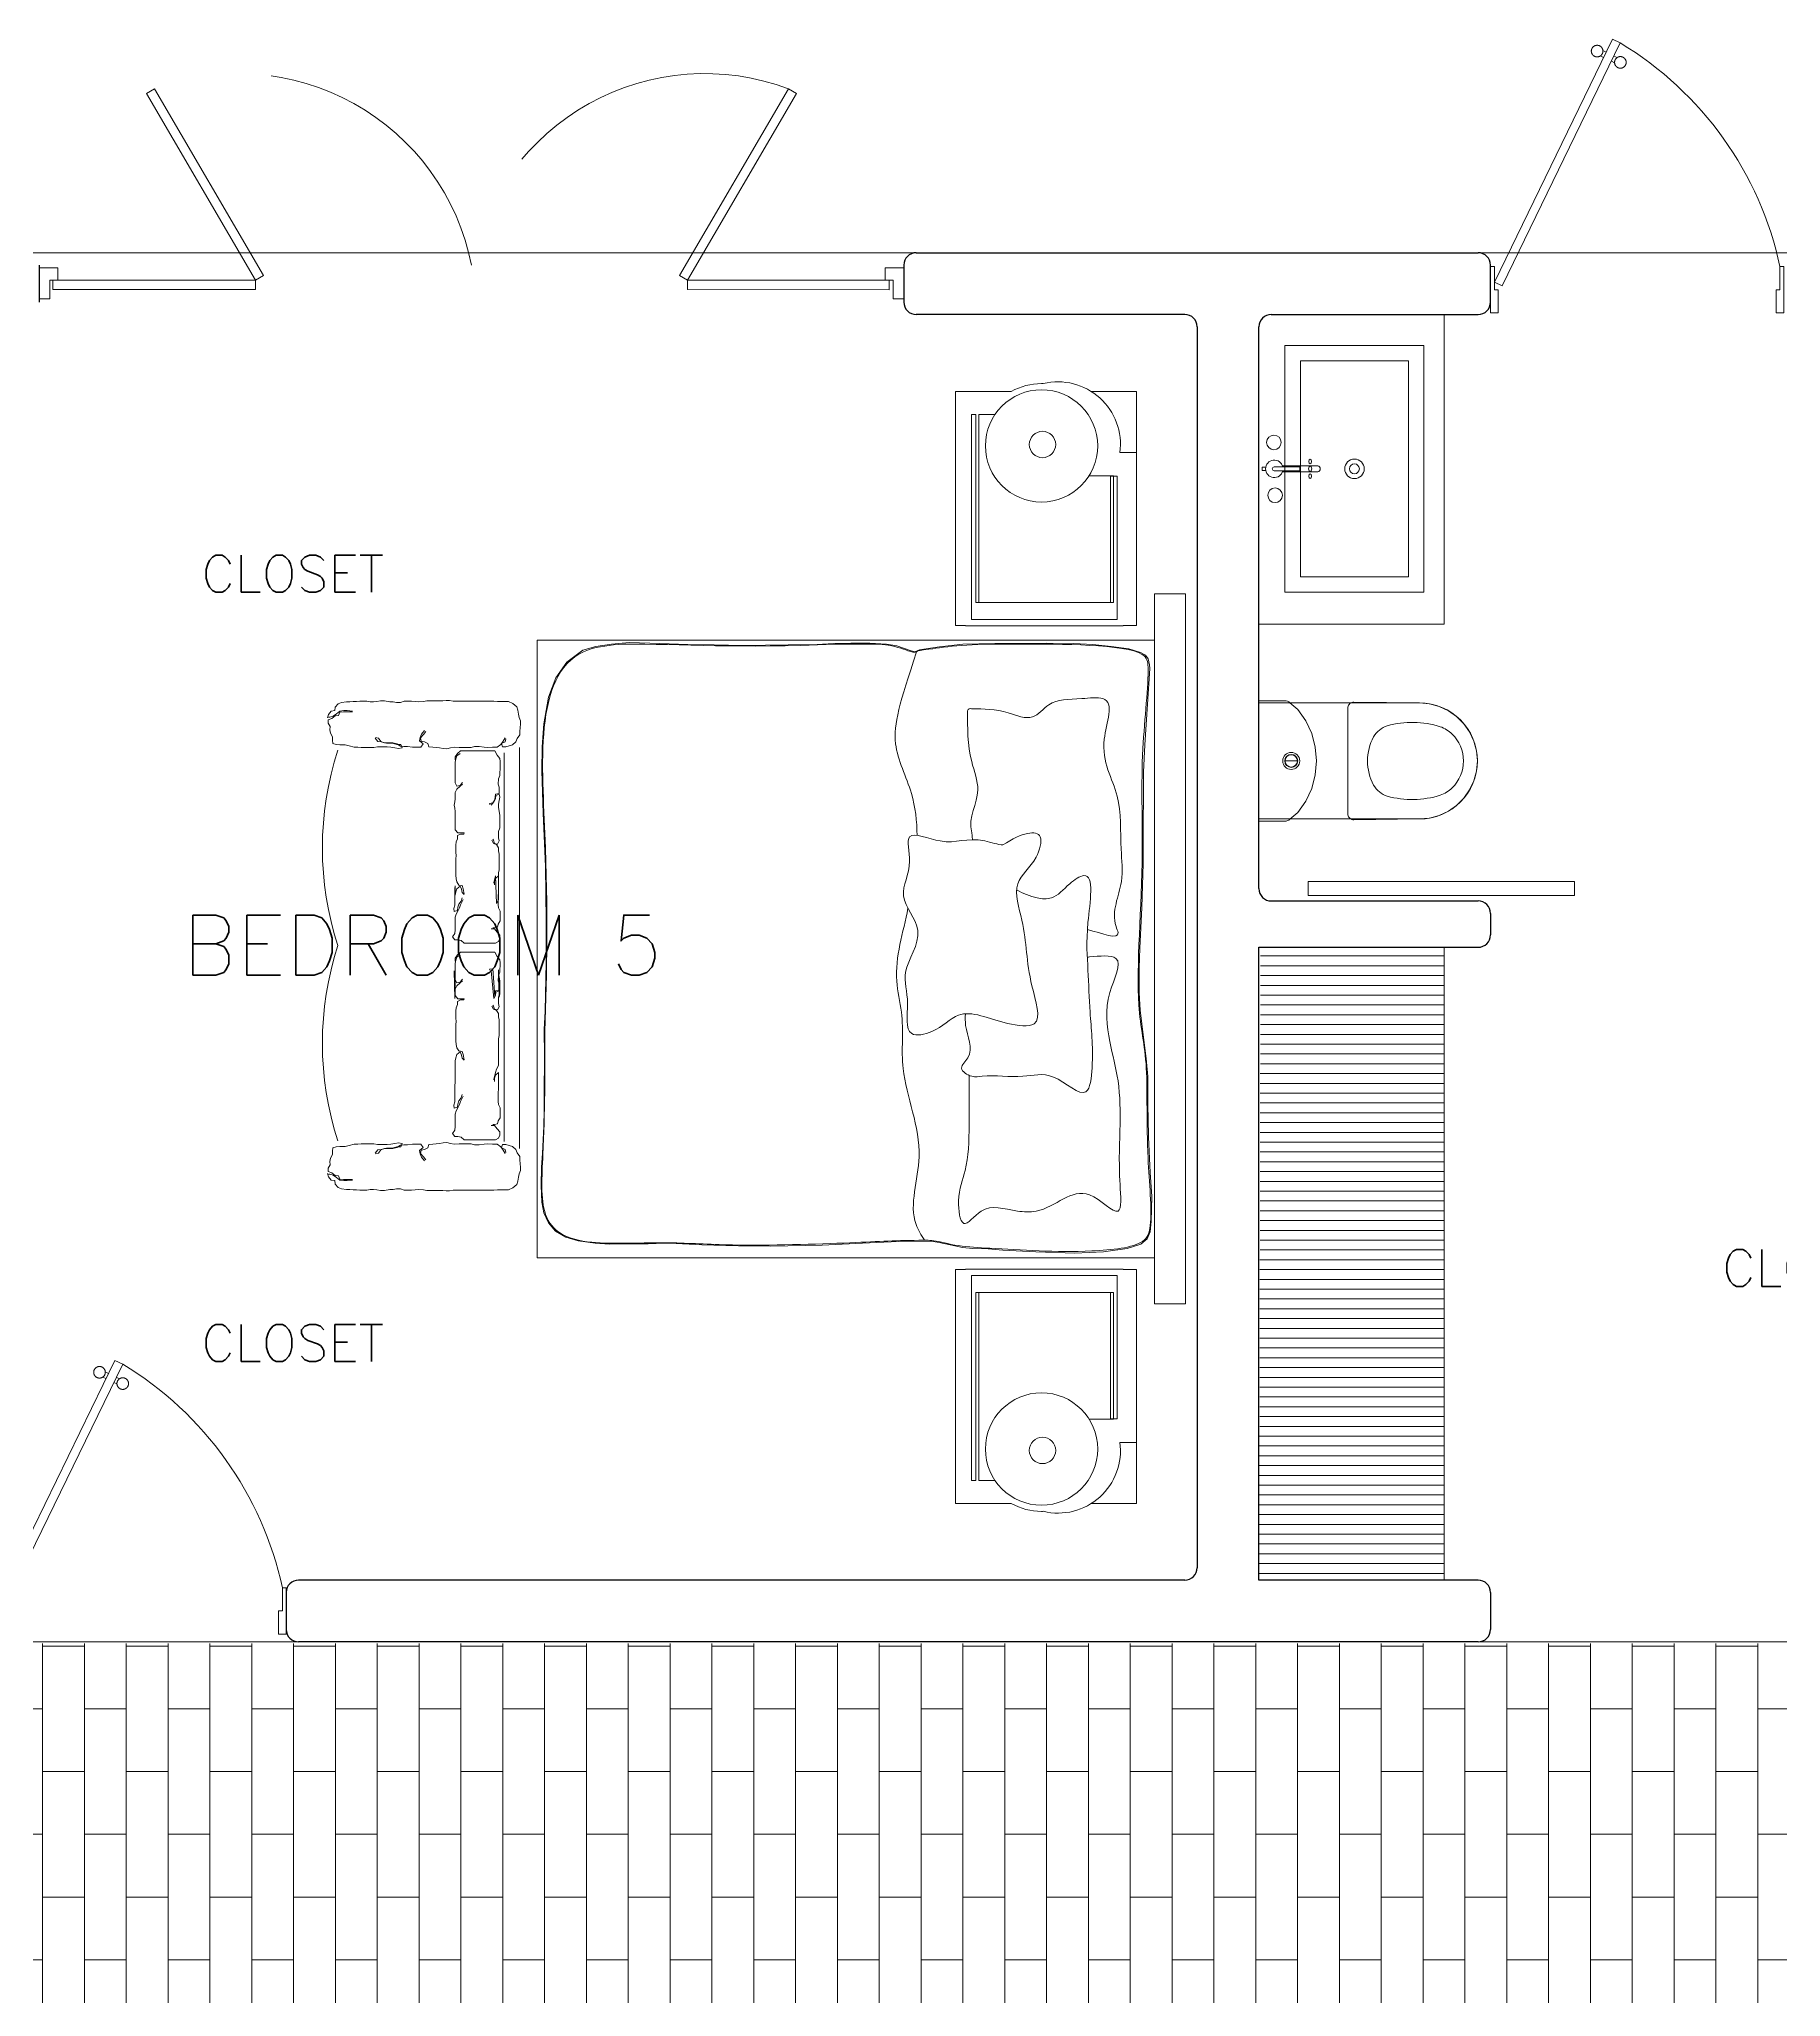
# Model space of a CAD drawing. Header units: metres. Extents: x -44 to 358, y -286 to 66.
# Drawn here: x 35.94 to 41.58, y -76.52 to -70.17 of the extents above; entities that cross this region are included whole.
import ezdxf

# ---------------------------------------------------------------- set-up
doc = ezdxf.new("R2010")
doc.units = ezdxf.units.M
doc.header["$LTSCALE"] = 0.3
doc.linetypes.add('HIDDEN2', pattern=[4.7625, 3.175, -1.5875])
doc.layers.add('1', color=1, linetype='Continuous')
doc.layers.add('TEXTOS', color=4, linetype='Continuous')
for name, color, linetype, lineweight in [('A-DOOR', 7, 'Continuous', 5), ('A-WALL', 7, 'Continuous', 30), ('baños', 141, 'Continuous', 0), ('closets', 33, 'Continuous', 0), ('Columnas', 7, 'Continuous', 18), ('MOBILIARIOS', 252, 'Continuous', 0), ('piso', 251, 'Continuous', 18)]:
    doc.layers.add(name, color=color, linetype=linetype, lineweight=lineweight)
doc.layers.add('hatch piso', color=253, linetype='Continuous', lineweight=0, transparency=0.7)

# ---------------------------------------------------------------- blocks, each defined once
blk = doc.blocks.new('Caroma_ToiletSuites')
at = {"layer": 'baños'}
for p, q in [((-32.6, 705.1), (-64.3, 696.7)), ((0, 708), (-32.6, 705.1)), ((32.6, 705.1), (0, 708)), ((64.3, 696.7), (32.6, 705.1)), ((-144, 640.8), (-162.8, 614)), ((-120.8, 664), (-144, 640.8)), ((-94, 682.8), (-120.8, 664)), ((-64.3, 696.7), (-94, 682.8)), ((94, 682.8), (64.3, 696.7)), ((120.8, 664), (94, 682.8)), ((144, 640.8), (120.8, 664)), ((162.8, 614), (144, 640.8)), ((-176.7, 584.3), (-185.1, 552.6)), ((-162.8, 614), (-176.7, 584.3)), ((176.7, 584.3), (162.8, 614)), ((185.1, 552.6), (176.7, 584.3)), ((-188, 520), (-190.5, 308)), ((-185.1, 552.6), (-188, 520)), ((-188, 0), (-188, 520)), ((188, 520), (185.1, 552.6)), ((188, 520), (188, 0)), ((190.5, 308), (188, 520)), ((-190.5, 308), (-190.2, 304.5)), ((-190.2, 304.5), (-189.3, 301.2)), ((-189.3, 301.2), (-187.8, 298)), ((-187.8, 298), (-185.8, 295.1)), ((-185.8, 295.1), (-183.4, 292.7)), ((-183.4, 292.7), (-180.5, 290.7)), ((-180.5, 290.7), (-177.3, 289.2)), ((-177.3, 289.2), (-174, 288.3)), ((-174, 288.3), (-170.5, 288)), ((-170.5, 288), (170.5, 288)), ((170.5, 288), (174, 288.3)), ((174, 288.3), (177.3, 289.2)), ((177.3, 289.2), (180.5, 290.7)), ((180.5, 290.7), (183.4, 292.7)), ((183.4, 292.7), (185.8, 295.1)), ((185.8, 295.1), (187.8, 298)), ((187.8, 298), (189.3, 301.2)), ((189.3, 301.2), (190.2, 304.5)), ((190.2, 304.5), (190.5, 308)), ((-130, 152.2), (-167.1, 126.2)), ((-88.9, 171.3), (-130, 152.2)), ((-45.1, 183.1), (-88.9, 171.3)), ((0, 187), (-45.1, 183.1)), ((45.1, 183.1), (0, 187)), ((88.9, 171.3), (45.1, 183.1)), ((130, 152.2), (88.9, 171.3)), ((167.1, 126.2), (130, 152.2)), ((-194.6, 88.2), (-195, 83.5)), ((-195, 83.5), (-195, 0)), ((-193.4, 92.7), (-194.6, 88.2)), ((-191.4, 97), (-193.4, 92.7)), ((-188.7, 100.9), (-191.4, 97)), ((-167.1, 126.2), (-188.7, 100.9)), ((0, 85), (0, 125)), ((188.7, 100.9), (167.1, 126.2)), ((191.4, 97), (188.7, 100.9)), ((193.4, 92.7), (191.4, 97)), ((194.6, 88.2), (193.4, 92.7)), ((195, 83.5), (194.6, 88.2)), ((195, 0), (195, 83.5)), ((-195, 0), (195, 0)), ((188, 0), (-188, 0))]:
    blk.add_line(p, q, dxfattribs=at)
for centre, radius, start, end in [((0, 520), 188, 0, 180), ((-2.7, 547.4), 115.2, 88.65652, 137.04039), ((2.7, 547.4), 115.2, 42.9609, 91.34146), ((183, 496.7), 307.9, 162.77131, 195.21432), ((-18.8, 556.1), 97.6, 134.33725, 160.9897), ((18.8, 556.1), 97.6, 19.00998, 45.66427), ((-183, 496.7), 307.9, 344.7852, 17.22859), ((-36.1, 442.4), 82.4, 198.76304, 239.35819), ((36.1, 442.4), 82.4, 300.64117, 341.23514), ((2.9, 529.9), 177.9, 242.91598, 269.06591), ((-2.9, 529.9), 177.9, 270.93391, 297.08355), ((0, 105), 27.5, 0, 180), ((0, 105), 27.5, 180, 0), ((0, 105), 21, 0, 180), ((0, 105), 21, 180, 0), ((0, 105), 20, 0, 180), ((0, 105), 20, 180, 0)]:
    blk.add_arc(centre, radius, start, end, dxfattribs=at)
blk = doc.blocks.new('puerta 1.00')
at = {"layer": 'A-DOOR'}
for p, q in [((-0.15, -0.0125), (-0.9369, -0.3949)), ((-0.1376, -0.038), (-0.9245, -0.4204)), ((-0.1376, -0.038), (-0.15, -0.0125)), ((-0.8946, -0.3743), (-0.8996, -0.3641)), ((-0.8777, -0.3661), (-0.8826, -0.3559)), ((-0.9369, -0.3949), (-0.9245, -0.4204)), ((-0.8822, -0.3998), (-0.8772, -0.4101)), ((-0.8653, -0.3916), (-0.8603, -0.4018))]:
    blk.add_line(p, q, dxfattribs=at)
for points in [[(-0.05, 0), (-0.05, -0.025), (-0.125, -0.025), (-0.125, -0.0125), (-0.2, -0.0125), (-0.2, 0), (-0.05, 0)], [(-0.05, -0.95), (-0.05, -0.925), (-0.125, -0.925), (-0.125, -0.9375), (-0.2, -0.9375), (-0.2, -0.95), (-0.05, -0.95)]]:
    blk.add_lwpolyline(points, dxfattribs=at)
blk.add_arc((0.0366, 0.1602), 1.1229, 211.13358, 257.83427, dxfattribs=at)
for points in [[(-0.8982, -0.3642), (-0.9033, -0.3642), (-0.912, -0.3591), (-0.917, -0.3504), (-0.917, -0.3403), (-0.912, -0.3316), (-0.9033, -0.3265), (-0.8932, -0.3265), (-0.8844, -0.3316), (-0.8794, -0.3403), (-0.8794, -0.3504), (-0.8844, -0.3591), (-0.8932, -0.3642), (-0.8982, -0.3642)], [(-0.8617, -0.4394), (-0.8667, -0.4394), (-0.8754, -0.4344), (-0.8805, -0.4256), (-0.8805, -0.4156), (-0.8754, -0.4068), (-0.8667, -0.4018), (-0.8566, -0.4018), (-0.8479, -0.4068), (-0.8428, -0.4156), (-0.8428, -0.4257), (-0.8479, -0.4344), (-0.8566, -0.4394), (-0.8617, -0.4394)]]:
    blk.add_open_spline(points, degree=2, dxfattribs=at)
blk = doc.blocks.new('A$C8d867532')
at = {"layer": 'baños', "linetype": 'Continuous'}
blk.add_line((0.0395, 0.4062, 0), (0.1223, 0.4062, 0.0004), dxfattribs=at)
at = {"layer": 'baños'}
for points in [[(0.0743, 0.8), (0.5243, 0.8), (0.5243, 0), (0.0743, 0)], [(0.1243, 0.75), (0.4743, 0.75), (0.4743, 0.05), (0.1243, 0.05)]]:
    blk.add_lwpolyline(points, close=True, dxfattribs=at)
at = {"layer": 'baños', "linetype": 'Continuous'}
for points, elevation in [([(0.0114, 0.405), (0.0005, 0.405), (0, 0.4043), (0, 0.3957)], 0), ([(0, 0.3957), (0.0005, 0.395), (0.0114, 0.395)], 0), ([(0.1223, 0.4062), (0.1223, 0.3939)], 0.0004)]:
    blk.add_lwpolyline(points, dxfattribs=dict(at, elevation=elevation))
blk.add_lwpolyline([(0.0672, 0.3939, -9.082434), (0.0672, 0.4062)], format="xyb", dxfattribs=at)
at = {"layer": 'baños', "linetype": 'Continuous', "elevation": 0}
for points in [[(0.0333, 0.4, -0.385153), (0.0395, 0.4062), (0.0395, 0.4062)], [(0.0333, 0.4, 0.385153), (0.0395, 0.3939), (0.0395, 0.3939)], [(0.0661, 0.4101), (0.1804, 0.4101, -0.363105), (0.1887, 0.4, -0.363105), (0.1804, 0.39), (0.0661, 0.39)]]:
    blk.add_lwpolyline(points, format="xyb", dxfattribs=at)
at = {"layer": 'baños', "linetype": 'Continuous', "extrusion": (1.31781e-06, -1, -8.43443e-26), "elevation": -0.3939}
blk.add_lwpolyline([(0.1223, 0.0004), (0.0395, 0)], close=True, dxfattribs=at)
at = {"layer": 'baños', "linetype": 'Continuous'}
for centre, radius in [((0.0422, 0.4857), 0.0237), ((0.2993, 0.4), 0.0317), ((0.2993, 0.4), 0.0159), ((0.0384, 0.3146), 0.0237)]:
    blk.add_circle(centre, radius, dxfattribs=at)
at = {"layer": 'baños', "linetype": 'Continuous', "extrusion": (3.61622e-27, 8.43443e-26, -1)}
for centre, major_axis, ratio in [((0.1558, 0.4), (0, -0.0085), 0.599546), ((0.1557, 0.424), (0.00005, -0.0075), 0.581577), ((0.1558, 0.376), (0.00005, -0.0075), 0.581577)]:
    blk.add_ellipse(centre, major_axis=major_axis, ratio=ratio, dxfattribs=at)
at = {"layer": 'baños', "linetype": 'Continuous', "flags": 8}
for tag, p in [('TRADENAME', (0.1887, 0.4, 0)), ('MODELNUMBER', (0.1887, 0.4, 0)), ('MATERIAL', (0.1888, 0.4, 0)), ('PRODUCT', (0.1888, 0.4, 0))]:
    blk.add_attdef(tag, p, '', height=0.0000254, rotation=270.00008, dxfattribs=at)
at = {"layer": 'baños', "linetype": 'Continuous'}
for tag, p in [('MATERIAL', (0.299, 0.3999)), ('PRODUCT', (0.299, 0.3999)), ('TRADENAME', (0.2991, 0.3999)), ('MODELNUMBER', (0.2991, 0.3999))]:
    blk.add_attdef(tag, p, '', height=0.0000254, rotation=90.00008, dxfattribs=at)
blk = doc.blocks.new('A$Ca7b09788')
at = {"layer": 'A-DOOR'}
for p, q in [((0, 0.1006), (0.06, 0.1006)), ((0.06, 0.0606), (0.06, 0.1006)), ((2.8, 0.1), (2.74, 0.1)), ((2.74, 0.06), (2.74, 0.1)), ((0.035, 0.0006), (0, 0.0006)), ((0.035, 0.0606), (0.035, 0.0006)), ((0.06, 0.0606), (0.035, 0.0606)), ((2.74, 0.06), (2.765, 0.06)), ((2.765, 0.06), (2.765, 0)), ((2.765, 0), (2.8, 0))]:
    blk.add_line(p, q, dxfattribs=at)
for points in [[(0.3471, 0.6649), (0.7, 0.0604), (0.7261, 0.0757), (0.3732, 0.6802)], [(2.4529, 0.6649), (2.1, 0.0604), (2.0739, 0.0757), (2.4268, 0.6802)], [(0.0446, 0.0606), (0.7, 0.0604), (0.7, 0.0301), (0.0446, 0.0303)], [(2.7524, 0.06), (2.1, 0.0602), (2.1, 0.0299), (2.7524, 0.0297)]]:
    blk.add_lwpolyline(points, close=True, dxfattribs=at)
at = {"layer": 'A-DOOR', "linetype": 'HIDDEN2'}
for centre, start, end in [((0.6447, -0.0402), 11.15443, 110.64705), ((2.1553, -0.0402), 69.35295, 168.84557)]:
    blk.add_arc(centre, 0.7699, start, end, dxfattribs=at)
blk = doc.blocks.new('PL BASE 1N NASAS 09')
at = {"layer": 'closets', "transparency": 33554687}
h = blk.add_hatch(dxfattribs=at)
h.set_pattern_fill('LINE', color=256, scale=0.01, angle=180)
h.set_pattern_definition([(180, (-436.975463, -2859.17424), (-4e-18, -0.03175), [])])
h.paths.add_polyline_path([(-100.8257, -37.4997), (-100.8295, -39.5497), (-100.2311, -39.5497), (-100.2311, -37.4997)])
at = {"layer": 'A-DOOR'}
blk.add_lwpolyline([(-100.6713, -37.2871), (-99.8095, -37.2871), (-99.8095, -37.3316), (-100.6713, -37.3316)], close=True, dxfattribs=at)
at = {"layer": 'A-WALL'}
for p, q in [((-101.941, -35.2497), (-100.1211, -35.2497)), ((-104.781, -35.2897), (-104.781, -35.4097)), ((-101.981, -35.2897), (-101.981, -35.4097)), ((-100.0811, -35.4097), (-100.0811, -35.2897)), ((-101.071, -35.4497), (-101.941, -35.4497)), ((-100.791, -35.4497), (-100.1211, -35.4497)), ((-101.031, -35.4897), (-101.031, -39.5097)), ((-100.831, -37.3097), (-100.831, -35.4897)), ((-100.791, -37.3497), (-100.1211, -37.3497)), ((-100.0811, -37.3897), (-100.0811, -37.4597)), ((-100.831, -37.4997), (-100.1211, -37.4997)), ((-100.831, -39.5497), (-100.831, -37.4997)), ((-101.071, -39.5497), (-103.941, -39.5497)), ((-100.1211, -39.5497), (-100.831, -39.5497)), ((-103.981, -39.5897), (-103.981, -39.7097)), ((-100.0811, -39.5897), (-100.0811, -39.7097)), ((-100.1211, -39.7497), (-103.941, -39.7497))]:
    blk.add_line(p, q, dxfattribs=at)
for centre, start, end in [((-101.941, -35.2897), 90, 180), ((-100.1211, -35.2897), 0, 90), ((-101.941, -35.4097), 180, 270), ((-101.071, -35.4897), 0, 90), ((-100.791, -35.4897), 90, 180), ((-100.1211, -35.4097), 270, 0), ((-100.791, -37.3097), 180, 270), ((-100.1211, -37.3897), 0, 90), ((-100.1211, -37.4597), 270, 0), ((-101.071, -39.5097), 270, 0), ((-103.941, -39.5897), 90, 180), ((-100.1211, -39.5897), 0, 90), ((-103.941, -39.7097), 180, 270), ((-100.1211, -39.7097), 270, 0)]:
    blk.add_arc(centre, 0.04, start, end, dxfattribs=at)
at = {"layer": 'baños'}
for q in [(-100.2315, -35.4497), (-100.8315, -36.4532)]:
    blk.add_line((-100.2315, -36.4532), q, dxfattribs=at)
at = {"layer": 'closets', "transparency": 33554687}
blk.add_line((-100.2311, -39.5497), (-100.2311, -37.4997), dxfattribs=at)
at = {"layer": 'piso'}
for p, q in [((-101.941, -35.2497), (-104.821, -35.2497)), ((-100.1211, -35.2497), (-99.0911, -35.2497)), ((-104.971, -39.7497), (-103.941, -39.7497)), ((-100.1211, -39.7497), (-99.0911, -39.7497))]:
    blk.add_line(p, q, dxfattribs=at)
at = {"color": 1}
blk.add_blockref('A$Ca7b09788', (-104.781, -35.3991), dxfattribs=at)
at = {"layer": '1'}
ref = blk.add_blockref('A$C8d867532', (-100.8209, -35.5497), dxfattribs=dict(at, xscale=-1, rotation=180))
ref.add_attrib('MATERIAL', 'VITREOUS CHINA', (-100.522, -35.9496), dxfattribs={"layer": 'baños', "linetype": 'Continuous', "height": 0.0000254, "rotation": 269.99992})
ref.add_attrib('PRODUCT', 'BATHROOM SINK', (-100.5219, -35.9496), dxfattribs={"layer": 'baños', "linetype": 'Continuous', "height": 0.0000254, "rotation": 269.99992})
ref.add_attrib('TRADENAME', 'VOX', (-100.5219, -35.9496), dxfattribs={"layer": 'baños', "linetype": 'Continuous', "height": 0.0000254, "rotation": 269.99992})
ref.add_attrib('MODELNUMBER', 'K-5373', (-100.5218, -35.9496), dxfattribs={"layer": 'baños', "linetype": 'Continuous', "height": 0.0000254, "rotation": 269.99992})
ref.add_attrib('MATERIAL', 'BRASS', (-100.6321, -35.9498, 0), dxfattribs={"layer": 'baños', "linetype": 'Continuous', "height": 0.0000254, "rotation": 89.99992})
ref.add_attrib('PRODUCT', 'FAUCETS', (-100.6322, -35.9498, 0), dxfattribs={"layer": 'baños', "linetype": 'Continuous', "height": 0.0000254, "rotation": 89.99992})
ref.add_attrib('TRADENAME', 'PURIST', (-100.6322, -35.9498, 0), dxfattribs={"layer": 'baños', "linetype": 'Continuous', "height": 0.0000254, "rotation": 89.99992})
ref.add_attrib('MODELNUMBER', 'K-14404-4A', (-100.6322, -35.9498, 0), dxfattribs={"layer": 'baños', "linetype": 'Continuous', "height": 0.0000254, "rotation": 89.99992})
at = {"layer": 'A-DOOR', "xscale": -1, "rotation": 90}
for p in [(-100.0811, -35.4947), (-104.931, -39.7747)]:
    blk.add_blockref('puerta 1.00', p, dxfattribs=at)
at = {"layer": 'baños', "xscale": -0.000999999934791, "yscale": 0.000999999934791, "rotation": 270}
blk.add_blockref('Caroma_ToiletSuites', (-100.8315, -36.8961), dxfattribs=at)
at = {"layer": 'TEXTOS'}
for s, insert, char_height, width, attachment_point in [('{\\Fromans|c0;\\H0.8x;CLOSET\\H1.25x; }', (-103.6641, -36.3498), 0.15, 3.405477, 9), ('{\\Fromans|c0; BEDROOM 5}', (-104.4508, -37.5905), 0.195, 3.404877, 7), ('{\\Fromans|c0;\\H0.8x;CLOSET\\H1.25x; }', (-98.7396, -38.5982), 0.15, 3.404877, 9), ('{\\Fromans|c0;\\H0.8x;CLOSET\\H1.25x; }', (-103.6641, -38.8416), 0.15, 3.405477, 9)]:
    blk.add_mtext(s, dxfattribs=dict(at, insert=insert, char_height=char_height, width=width, attachment_point=attachment_point))
blk = doc.blocks.new('A$Ca3ef8f56')
at = {"layer": 'MOBILIARIOS'}
for p, q in [((0.0032, 0.1527), (0.0032, 1.4519)), ((0.0532, 0.1694), (0.0532, 1.4284))]:
    blk.add_line(p, q, dxfattribs=at)
for points in [[(0.6249, 1.5324), (0.6212, 1.5434), (0.6126, 1.5544), (0.6016, 1.5556), (0.6004, 1.5666), (0.5906, 1.5776), (0.5796, 1.5825), (0.5637, 1.5837), (0.5527, 1.5837), (0.5417, 1.5849), (0.5307, 1.5849), (0.5197, 1.5862), (0.4977, 1.5862), (0.4867, 1.5837), (0.4757, 1.5837), (0.4647, 1.5849), (0.4537, 1.5874), (0.4402, 1.5874), (0.4231, 1.5837), (0.4121, 1.5837), (0.4011, 1.5825), (0.3889, 1.5825), (0.3766, 1.5862), (0.3534, 1.5862), (0.3412, 1.5849), (0.3302, 1.5837), (0.3143, 1.5849), (0.3033, 1.5874), (0.2519, 1.5874), (0.2409, 1.5886), (0.2299, 1.5886), (0.2177, 1.5862), (0.0868, 1.5862), (0.0746, 1.5849), (0.0391, 1.5849), (0.0245, 1.5788), (0.0122, 1.5678), (0.0086, 1.5568), (0.0061, 1.5446), (0.0037, 1.5336), (0, 1.5226), (0, 1.5116), (0.0012, 1.5006), (0.0024, 1.4884), (0.0024, 1.4774), (0.011, 1.4652), (0.0147, 1.4542), (0.0257, 1.4445), (0.0367, 1.442), (0.0477, 1.4383), (0.0587, 1.4383), (0.0611, 1.4493), (0.0501, 1.4542), (0.0477, 1.464)], [(0.4708, 1.4664), (0.4622, 1.4554), (0.4512, 1.4542), (0.4341, 1.4506), (0.4231, 1.4506), (0.4109, 1.4493), (0.3999, 1.4457), (0.3876, 1.4457), (0.3828, 1.4347), (0.395, 1.4335), (0.4072, 1.4347), (0.4194, 1.4371), (0.4317, 1.4383), (0.4635, 1.4383), (0.4745, 1.4359), (0.516, 1.4359), (0.527, 1.4371), (0.5381, 1.4371), (0.5552, 1.442), (0.5674, 1.4445), (0.5845, 1.4445), (0.5968, 1.4457), (0.6078, 1.4493), (0.609, 1.4603), (0.609, 1.4713), (0.6151, 1.4823), (0.6175, 1.4933), (0.6163, 1.5043), (0.6224, 1.5153), (0.6224, 1.5263), (0.6114, 1.53), (0.6004, 1.5385), (0.5894, 1.5397), (0.5845, 1.5507), (0.5735, 1.552), (0.5442, 1.552)], [(0.5442, 1.5544), (0.5613, 1.5556), (0.5723, 1.5556), (0.5845, 1.5544), (0.5955, 1.5458), (0.6065, 1.5373), (0.6175, 1.5348), (0.6212, 1.5348)], [(0.0501, 1.4677), (0.0563, 1.4567), (0.0636, 1.4457), (0.0758, 1.4371), (0.0905, 1.4371), (0.1064, 1.4359), (0.1174, 1.4371), (0.1333, 1.4396), (0.1492, 1.4396), (0.1602, 1.4359), (0.1981, 1.4359), (0.2152, 1.4371), (0.2262, 1.4347), (0.2385, 1.4322), (0.2507, 1.4335), (0.2617, 1.4347), (0.2727, 1.4359), (0.2837, 1.4371), (0.2972, 1.4383), (0.2996, 1.4493), (0.3106, 1.4542), (0.3216, 1.4567), (0.3241, 1.4677), (0.3143, 1.4787), (0.3069, 1.4884)], [(0.3106, 1.4909), (0.3204, 1.4799), (0.3253, 1.4689), (0.3265, 1.4579), (0.3155, 1.4481), (0.3228, 1.4371), (0.3497, 1.4371), (0.3656, 1.4396), (0.3779, 1.4396), (0.3889, 1.4408), (0.3999, 1.4481), (0.4133, 1.4518), (0.4402, 1.4518), (0.4525, 1.4554), (0.4598, 1.4664), (0.4696, 1.4689)], [(0.0946, 1.3772), (0.0844, 1.3772), (0.0759, 1.3874), (0.0673, 1.3976), (0.0673, 1.4078), (0.0708, 1.4181), (0.081, 1.4232), (0.1822, 1.4232), (0.1924, 1.4146), (0.2026, 1.4129), (0.2129, 1.4129), (0.2197, 1.4027), (0.2129, 1.3925), (0.2112, 1.3806), (0.2112, 1.3397), (0.2078, 1.3294), (0.2026, 1.3192), (0.1975, 1.309), (0.1941, 1.2988), (0.189, 1.2885), (0.1856, 1.2817)], [(0.0844, 1.234), (0.0844, 1.2238), (0.081, 1.2135), (0.0708, 1.205), (0.0708, 1.2579), (0.0725, 1.2715), (0.0725, 1.2988), (0.0708, 1.309), (0.0656, 1.3192), (0.0656, 1.3516), (0.0725, 1.3618), (0.0742, 1.372), (0.0844, 1.3737), (0.0895, 1.3737)], [(0.189, 1.2766), (0.1924, 1.2868), (0.1992, 1.2971), (0.2026, 1.3073), (0.2044, 1.3175), (0.2146, 1.3209), (0.2163, 1.3107), (0.2129, 1.3005), (0.2129, 1.2476), (0.2112, 1.2374), (0.2112, 1.1675), (0.2095, 1.1573), (0.2061, 1.1471), (0.1958, 1.1385), (0.1907, 1.1488), (0.189, 1.159), (0.1822, 1.1658)], [(0.0929, 0.9903), (0.0878, 1.0005), (0.0776, 1.0039), (0.0708, 1.0141), (0.0708, 1.0244), (0.069, 1.0346), (0.069, 1.0857), (0.0708, 1.0959), (0.0708, 1.1829), (0.0776, 1.1948), (0.081, 1.205), (0.0827, 1.2152), (0.0861, 1.2272), (0.0861, 1.2289)], [(0.1822, 1.1641), (0.1856, 1.1471), (0.189, 1.1368), (0.1992, 1.1351), (0.2061, 1.1249), (0.2078, 1.1147), (0.2095, 1.1028), (0.2095, 1.0499), (0.2078, 1.0397), (0.2095, 1.0295), (0.2095, 1.0056), (0.2078, 0.9954), (0.2044, 0.9852), (0.2044, 0.9749), (0.1941, 0.9698), (0.1839, 0.9698), (0.1822, 0.9664), (0.2026, 0.9664), (0.2112, 0.9562), (0.2112, 0.8965), (0.2129, 0.8863), (0.2146, 0.8761), (0.2129, 0.9659), (0.2112, 0.9556), (0.2112, 0.9352), (0.2061, 0.925), (0.1958, 0.9147), (0.1873, 0.9079)], [(0.2112, 0.8449), (0.2112, 0.8346), (0.2044, 0.8244), (0.1941, 0.8159), (0.0827, 0.8159), (0.0759, 0.8295), (0.0673, 0.8397), (0.0656, 0.85), (0.0656, 0.8602), (0.0673, 0.8704), (0.0673, 0.8806), (0.0708, 0.8909), (0.0725, 0.9079), (0.069, 0.9181), (0.069, 0.9386), (0.081, 0.9403), (0.0827, 0.959), (0.0895, 0.8693), (0.0998, 0.871), (0.0981, 0.8744)], [(0.0946, 0.8761), (0.0861, 0.9659), (0.081, 0.9556), (0.0793, 0.9454), (0.069, 0.9403), (0.0673, 0.9505), (0.069, 0.9607), (0.0708, 0.8727), (0.0708, 0.8829), (0.069, 0.8965), (0.0673, 0.9085), (0.0673, 0.9494), (0.0708, 0.9613), (0.0708, 0.9818), (0.069, 0.992), (0.0742, 1.0022), (0.0844, 1.0005), (0.0878, 0.9903), (0.0895, 0.9869)], [(0.1873, 0.9028), (0.1958, 0.913), (0.2061, 0.9147), (0.2112, 0.9045), (0.2112, 0.8517), (0.2095, 0.8414), (0.2061, 0.8312), (0.1958, 0.8244)], [(0.0946, 0.74), (0.0844, 0.74), (0.0759, 0.7502), (0.0673, 0.7604), (0.0673, 0.7707), (0.0708, 0.7809), (0.081, 0.786), (0.1822, 0.786), (0.1924, 0.7775), (0.2026, 0.7758), (0.2129, 0.7758), (0.2197, 0.7656), (0.2129, 0.7553), (0.2112, 0.7434), (0.2112, 0.7025), (0.2078, 0.6923), (0.2026, 0.6821), (0.1975, 0.6718), (0.1941, 0.6616), (0.189, 0.6514), (0.1856, 0.6446)], [(0.0844, 0.5968), (0.0844, 0.5866), (0.081, 0.5764), (0.0708, 0.5679), (0.0708, 0.6207), (0.0725, 0.6343), (0.0725, 0.6616), (0.0708, 0.6718), (0.0656, 0.6821), (0.0656, 0.7144), (0.0725, 0.7247), (0.0742, 0.7349), (0.0844, 0.7366), (0.0895, 0.7366)], [(0.0929, 0.4531), (0.0878, 0.4633), (0.0776, 0.4668), (0.0708, 0.477), (0.0708, 0.4872), (0.069, 0.4974), (0.069, 0.5486), (0.0708, 0.5588), (0.0708, 0.6457), (0.0776, 0.6576), (0.081, 0.5679), (0.0827, 0.5781), (0.0861, 0.59), (0.0861, 0.5917)], [(0.189, 0.6394), (0.1924, 0.6497), (0.1992, 0.6599), (0.2026, 0.6701), (0.2044, 0.6803), (0.2146, 0.6838), (0.2163, 0.6735), (0.2129, 0.6633), (0.2129, 0.6105), (0.2112, 0.6002), (0.2112, 0.6304), (0.2095, 0.6201), (0.2061, 0.6099), (0.1958, 0.6014), (0.1907, 0.6116), (0.189, 0.6218), (0.1822, 0.6287)], [(0.1822, 0.627), (0.1856, 0.6099), (0.189, 0.5997), (0.1992, 0.598), (0.2061, 0.5878), (0.2078, 0.5775), (0.2095, 0.5656), (0.2095, 0.5128), (0.2078, 0.5025), (0.2095, 0.4923), (0.2095, 0.4685), (0.2078, 0.4582), (0.2044, 0.448), (0.2044, 0.4378), (0.1941, 0.4327), (0.1839, 0.4327), (0.1822, 0.4293), (0.2026, 0.4293), (0.2112, 0.419), (0.2112, 0.3594), (0.2129, 0.3492), (0.2146, 0.3389), (0.2129, 0.3287), (0.2112, 0.3185), (0.2112, 0.298), (0.2061, 0.2878), (0.1958, 0.2776), (0.1873, 0.2708)], [(0.0946, 0.3389), (0.0861, 0.3287), (0.081, 0.3185), (0.0793, 0.3083), (0.069, 0.3031), (0.0673, 0.3134), (0.069, 0.3236), (0.0708, 0.3355), (0.0708, 0.3457), (0.069, 0.3594), (0.0673, 0.3713), (0.0673, 0.4122), (0.0708, 0.4241), (0.0708, 0.4446), (0.069, 0.4548), (0.0742, 0.465), (0.0844, 0.4633), (0.0878, 0.4531), (0.0895, 0.4497)], [(0.2112, 0.1926), (0.2112, 0.1824), (0.2044, 0.1721), (0.1941, 0.1636), (0.0827, 0.1636), (0.0759, 0.1772), (0.0673, 0.1875), (0.0656, 0.1977), (0.0656, 0.223), (0.0673, 0.2333), (0.0673, 0.2435), (0.0708, 0.2537), (0.0725, 0.2708), (0.069, 0.281), (0.069, 0.3014), (0.081, 0.3031), (0.0827, 0.3219), (0.0895, 0.3321), (0.0998, 0.3338), (0.0981, 0.3372)], [(0.1873, 0.2656), (0.1958, 0.2759), (0.2061, 0.2776), (0.2112, 0.2673), (0.2112, 0.1994), (0.2095, 0.1892), (0.2061, 0.179), (0.1958, 0.1721)], [(0.6249, 0.0562), (0.6212, 0.0452), (0.6126, 0.0342), (0.6016, 0.033), (0.6004, 0.022), (0.5906, 0.011), (0.5796, 0.0061), (0.5637, 0.0049), (0.5527, 0.0049), (0.5417, 0.0037), (0.5307, 0.0037), (0.5197, 0.0024), (0.4977, 0.0024), (0.4867, 0.0049), (0.4757, 0.0049), (0.4647, 0.0037), (0.4537, 0.0012), (0.4402, 0.0012), (0.4231, 0.0049), (0.4121, 0.0049), (0.4011, 0.0061), (0.3889, 0.0061), (0.3766, 0.0024), (0.3534, 0.0024), (0.3412, 0.0037), (0.3302, 0.0049), (0.3143, 0.0037), (0.3033, 0.0012), (0.2519, 0.0012), (0.2409, 0), (0.2299, 0), (0.2177, 0.0024), (0.0868, 0.0024), (0.0746, 0.0037), (0.0391, 0.0037), (0.0245, 0.0098), (0.0122, 0.0208), (0.0086, 0.0318), (0.0061, 0.044), (0.0037, 0.055), (0, 0.066), (0, 0.077), (0.0012, 0.088), (0.0024, 0.1002), (0.0024, 0.1112), (0.011, 0.1234), (0.0147, 0.1344), (0.0257, 0.1441), (0.0367, 0.1466), (0.0477, 0.1503), (0.0587, 0.1503), (0.0611, 0.1393), (0.0501, 0.1344), (0.0477, 0.1246)], [(0.0501, 0.1209), (0.0563, 0.1319), (0.0636, 0.1429), (0.0758, 0.1515), (0.0905, 0.1515), (0.1064, 0.1527), (0.1174, 0.1515), (0.1333, 0.149), (0.1492, 0.149), (0.1602, 0.1527), (0.1981, 0.1527), (0.2152, 0.1515), (0.2262, 0.1539), (0.2385, 0.1564), (0.2507, 0.1551), (0.2617, 0.1539), (0.2727, 0.1527), (0.2837, 0.1515), (0.2972, 0.1503), (0.2996, 0.1393), (0.3106, 0.1344), (0.3216, 0.1319), (0.3241, 0.1209), (0.3143, 0.1099), (0.3069, 0.1002)], [(0.3106, 0.0977), (0.3204, 0.1087), (0.3253, 0.1197), (0.3265, 0.1307), (0.3155, 0.1405), (0.3228, 0.1515), (0.3497, 0.1515), (0.3656, 0.149), (0.3779, 0.149), (0.3889, 0.1478), (0.3999, 0.1405), (0.4133, 0.1368), (0.4402, 0.1368), (0.4525, 0.1332), (0.4598, 0.1222), (0.4696, 0.1197)], [(0.4708, 0.1222), (0.4622, 0.1332), (0.4512, 0.1344), (0.4341, 0.138), (0.4231, 0.138), (0.4109, 0.1393), (0.3999, 0.1429), (0.3876, 0.1429), (0.3828, 0.1539), (0.395, 0.1551), (0.4072, 0.1539), (0.4194, 0.1515), (0.4317, 0.1503), (0.4635, 0.1503), (0.4745, 0.1527), (0.516, 0.1527), (0.527, 0.1515), (0.5381, 0.1515), (0.5552, 0.1466), (0.5674, 0.1441), (0.5845, 0.1441), (0.5968, 0.1429), (0.6078, 0.1393), (0.609, 0.1283), (0.609, 0.1173), (0.6151, 0.1063), (0.6175, 0.0953), (0.6163, 0.0843), (0.6224, 0.0733), (0.6224, 0.0623), (0.6114, 0.0586), (0.6004, 0.0501), (0.5894, 0.0489), (0.5845, 0.0379), (0.5735, 0.0366), (0.5442, 0.0366)], [(0.5442, 0.0342), (0.5613, 0.033), (0.5723, 0.033), (0.5845, 0.0342), (0.5955, 0.0428), (0.6065, 0.0513), (0.6175, 0.0537), (0.6212, 0.0537)]]:
    blk.add_lwpolyline(points, dxfattribs=at)
for centre in [(-0.3846, 1.1107), (-0.3846, 0.4779)]:
    blk.add_arc(centre, 1.0261, 342.03988, 17.96012, dxfattribs=at)
blk = doc.blocks.new('A$C11dadbfd')
at = {"layer": 'MOBILIARIOS'}
for p, q in [((1.7951, 3.6335), (1.9417, 3.6335)), ((1.9417, 3.4354), (1.9417, 3.6335)), ((1.9417, 0.2292), (1.9417, 0.0311)), ((1.7951, 0.0311), (1.9417, 0.0311))]:
    blk.add_line(p, q, dxfattribs=at)
for points in [[(1.3875, 2.8747), (1.3875, 2.8753), (1.3554, 2.8753), (1.3554, 3.6335), (1.5357, 3.6335, -0.127695), (1.6339, 3.659, -0.007083), (1.6396, 3.6589, -0.52849), (1.8874, 3.4354), (1.9417, 3.4354), (1.9417, 2.8753), (1.8985, 2.8753), (1.8985, 2.8747), (1.8575, 2.8747)], [(1.3875, 0.7899), (1.3875, 0.7893), (1.3554, 0.7893), (1.3554, 0.0311), (1.5357, 0.0311, 0.127695), (1.6339, 0.0056, 0.007083), (1.6396, 0.0057, 0.52849), (1.8874, 0.2292), (1.9417, 0.2292), (1.9417, 0.7893), (1.8985, 0.7893), (1.8985, 0.7899), (1.8575, 0.7899)]]:
    blk.add_lwpolyline(points, format="xyb", close=True, dxfattribs=at)
for points in [[(1.8575, 3.3604), (1.8575, 2.9503), (1.4212, 2.9503), (1.4212, 3.5585), (1.4075, 3.5585), (1.4075, 2.8947), (1.8575, 2.8947), (1.8785, 2.8947), (1.8785, 3.3592), (1.8575, 3.3592), (1.8575, 2.9503)], [(2.1, 0.6774), (2, 0.6774), (2, 2.9774), (2.1, 2.9774)], [(2, 0.8274), (0, 0.8274), (0, 2.8274), (2, 2.8274)], [(1.984, 2.7359), (1.9682, 2.4885), (1.9635, 2.4003), (1.9626, 2.1559), (1.9626, 2.1046), (1.9588, 1.9621), (1.9521, 1.8305), (1.9502, 1.7649), (1.9502, 1.6851), (1.9531, 1.629), (1.9645, 1.5406), (1.973, 1.4728), (1.9778, 1.4138), (1.9778, 1.3179), (1.9787, 1.2798), (1.9806, 1.2181), (1.9854, 1.1031), (1.9911, 1.0261), (1.9891, 0.9459), (1.9853, 0.9108), (1.9758, 0.8889), (1.9549, 0.8709), (1.9112, 0.8566), (1.8349, 0.8461), (1.7418, 0.8423), (1.6153, 0.8461), (1.5089, 0.8519), (1.4612, 0.8557), (1.4108, 0.8576), (1.3776, 0.8604), (1.3377, 0.869), (1.3026, 0.8766), (1.276, 0.8814), (1.17, 0.8795), (1.0539, 0.8747), (0.9229, 0.868), (0.7572, 0.8642), (0.652, 0.8656), (0.6118, 0.8673), (0.5341, 0.869), (0.451, 0.8732), (0.4117, 0.874), (0.3599, 0.8723), (0.3114, 0.8723), (0.2345, 0.8715), (0.1881, 0.8741), (0.1337, 0.8816), (0.0936, 0.8942), (0.0593, 0.9134), (0.0376, 0.9402), (0.0225, 0.9728), (0.0159, 1.0071), (0.0134, 1.0607), (0.015, 1.1201), (0.0175, 1.1644), (0.0201, 1.2099), (0.0217, 1.2534), (0.0226, 1.3044), (0.0234, 1.3546), (0.0242, 1.4801), (0.0234, 1.568), (0.0259, 1.6257), (0.0293, 1.7852), (0.0293, 1.9199), (0.0276, 2.0948), (0.02, 2.2676), (0.0158, 2.4048), (0.0166, 2.4826), (0.0225, 2.5565), (0.0376, 2.6436), (0.061, 2.7055), (0.0969, 2.7565), (0.1479, 2.7958), (0.1909, 2.8076), (0.241, 2.8151), (0.2996, 2.8201), (0.3982, 2.8168), (0.4882, 2.8143), (0.5734, 2.8126), (0.6662, 2.8109), (0.813, 2.8126), (0.9075, 2.8143), (0.9605, 2.8169), (1.0157, 2.8185), (1.0776, 2.8177), (1.1319, 2.8152), (1.1657, 2.8093), (1.2083, 2.7943), (1.2234, 2.7901), (1.2384, 2.7968), (1.3036, 2.806), (1.3792, 2.8152), (1.4821, 2.8169), (1.6504, 2.8177), (1.7386, 2.8169), (1.7996, 2.8135), (1.8589, 2.8077), (1.9166, 2.7993), (1.9544, 2.7876), (1.9703, 2.7792), (1.9795, 2.7675), (1.9829, 2.7482)], [(1.8575, 0.3042), (1.8575, 0.7143), (1.4212, 0.7143), (1.4212, 0.1061), (1.4075, 0.1061), (1.4075, 0.7699), (1.8575, 0.7699), (1.8785, 0.7699), (1.8785, 0.3054), (1.8575, 0.3054), (1.8575, 0.7143)]]:
    blk.add_lwpolyline(points, close=True, dxfattribs=at)
for points in [[(1.4304, 3.5585), (1.4304, 2.9503), (1.8667, 2.9503), (1.8667, 3.3604), (1.7881, 3.3604)], [(1.4304, 3.5585), (1.4829, 3.5585)], [(1.4304, 0.1061), (1.4304, 0.7143), (1.8667, 0.7143), (1.8667, 0.3042), (1.7881, 0.3042)], [(1.4304, 0.1061), (1.4829, 0.1061)]]:
    blk.add_lwpolyline(points, dxfattribs=at)
for centre, radius in [((1.6339, 3.4571), 0.1819), ((1.6369, 3.4617), 0.0427), ((1.6339, 0.2076), 0.1819), ((1.6369, 0.2029), 0.0427)]:
    blk.add_circle(centre, radius, dxfattribs=at)
blk.add_arc((1.4035, 2.5972), 0.00932, 64.43662, 168.73273, dxfattribs=at)
for points, knots in [([(0.2769, 2.8152), (0.2379, 2.8116), (-0.0145, 2.7885), (0.0417, 2.1345), (0.031, 1.754), (0.0256, 1.5592)], [0, 0, 0, 0, 0.117685, 0.761841, 1.437924, 1.437924, 1.437924, 1.437924]), ([(1.2536, 0.8837), (1.2536, 0.8837), (1.2536, 0.8837), (1.2536, 0.8837), (1.2553, 0.8836), (1.2902, 0.8837), (1.3601, 0.8633), (1.5319, 0.8551), (1.739, 0.8394), (1.9697, 0.8633), (1.9954, 0.9487), (1.9697, 1.1987), (1.9824, 1.4698), (1.9294, 1.6589), (1.9697, 2.0804), (1.9512, 2.442), (1.9846, 2.7165), (1.9697, 2.8152), (1.5773, 2.8152), (1.391, 2.8152), (1.2491, 2.7954), (1.2358, 2.7954), (1.2203, 2.7835), (1.15, 2.8152), (1.0853, 2.8152), (0.9644, 2.8152)], [2.895366, 2.895366, 2.895366, 2.895366, 2.896475, 3.053535, 3.138588, 3.190252, 3.29358, 3.393683, 3.686394, 3.848283, 3.942303, 4.166996, 4.499824, 4.847407, 5.433591, 5.797126, 6.093613, 6.186669, 6.495546, 6.666013, 6.828452, 7.059973, 7.190877, 7.299822, 7.383928, 7.383928, 7.383928, 7.383928]), ([(1.2291, 2.7899), (1.1753, 2.6231), (1.1344, 2.5006), (1.2193, 2.3428), (1.2306, 2.2415), (1.2306, 2.1954)], [0.0005696, 0.0005696, 0.0005696, 0.0005696, 0.2116189, 0.3895346, 0.5346505, 0.5346505, 0.5346505, 0.5346505]), ([(1.4075, 2.6056), (1.4464, 2.605), (1.5112, 2.604), (1.6052, 2.5604), (1.6633, 2.6386), (1.7368, 2.634), (1.8841, 2.6519), (1.8025, 2.4679), (1.897, 2.3336), (1.8864, 2.1722), (1.9035, 2.0318), (1.8555, 1.9443), (1.8965, 1.8496), (1.8291, 1.879), (1.7823, 1.8902)], [0, 0, 0, 0, 0.125513, 0.209774, 0.279098, 0.385114, 0.440556, 0.579971, 0.776155, 0.956632, 1.067828, 1.221054, 1.242986, 1.352802, 1.352802, 1.352802, 1.352802]), ([(1.3944, 2.599), (1.394, 2.544), (1.3934, 2.4576), (1.4468, 2.3258), (1.3937, 2.2542), (1.409, 2.1981), (1.4099, 2.1812)], [0, 0, 0, 0, 0.1739603, 0.2732689, 0.4204064, 0.4281347, 0.4281347, 0.4281347, 0.4281347]), ([(1.5086, 2.1643), (1.4936, 2.1652), (1.3997, 2.1973), (1.3383, 2.1521), (1.182, 2.2235), (1.2227, 2.0905), (1.1573, 1.9979), (1.271, 1.8818), (1.1717, 1.7569), (1.2106, 1.666), (1.1853, 1.5363), (1.2988, 1.5579), (1.3751, 1.646), (1.4895, 1.5871), (1.6481, 1.5665), (1.5809, 1.7533), (1.589, 1.8781), (1.5321, 2.0442), (1.6164, 2.1034), (1.6483, 2.2197), (1.5711, 2.2057), (1.5086, 2.1643)], [0.483205, 0.483205, 0.483205, 0.483205, 0.53364, 0.686105, 0.79098, 0.874215, 0.993951, 1.121456, 1.272938, 1.391058, 1.496021, 1.56567, 1.671481, 1.841411, 1.931504, 2.070402, 2.301906, 2.427526, 2.537167, 2.607901, 2.719001, 2.719001, 2.719001, 2.719001]), ([(1.553, 2.0189), (1.5739, 2.0076), (1.6095, 1.9913), (1.679, 1.987), (1.7141, 2.0349), (1.8118, 2.0993), (1.774, 1.8858), (1.7853, 1.7674), (1.789, 1.6087), (1.8046, 1.4975), (1.7861, 1.3196), (1.6731, 1.437), (1.5644, 1.4057), (1.4728, 1.4213), (1.4066, 1.4098), (1.36, 1.4401), (1.4229, 1.4926), (1.3851, 1.5575), (1.3867, 1.605), (1.3874, 1.6175)], [0.032571, 0.032571, 0.032571, 0.032571, 0.107712, 0.156224, 0.235226, 0.291111, 0.451247, 0.617718, 0.770472, 0.95788, 1.036962, 1.155398, 1.259301, 1.397905, 1.433881, 1.478271, 1.518706, 1.629903, 1.669516, 1.669516, 1.669516, 1.669516]), ([(1.2013, 1.9598), (1.1864, 1.8804), (1.147, 1.769), (1.1924, 1.5931), (1.1657, 1.4114), (1.2752, 1.1795), (1.1954, 0.98), (1.2439, 0.9003), (1.2553, 0.8837)], [0.780746, 0.780746, 0.780746, 0.780746, 1.031047, 1.138144, 1.338216, 1.638789, 1.87051, 1.932727, 1.932727, 1.932727, 1.932727]), ([(1.3994, 1.4151), (1.3997, 1.3674), (1.4003, 1.2566), (1.3963, 1.1171), (1.3571, 1.0341), (1.3748, 0.9042), (1.4479, 1.0108), (1.5283, 0.9775), (1.6662, 0.9713), (1.7601, 1.0928), (1.8987, 0.9322), (1.8818, 1.1222), (1.8895, 1.2335), (1.8882, 1.3956), (1.8501, 1.5341), (1.834, 1.6702), (1.9144, 1.8144), (1.8189, 1.8044), (1.7843, 1.8013), (1.7818, 1.8011)], [0, 0, 0, 0, 0.152599, 0.305824, 0.413498, 0.490111, 0.57095, 0.695693, 0.751084, 0.933009, 1.04478, 1.135217, 1.336369, 1.489125, 1.623798, 1.783333, 1.909904, 2.000264, 2.007333, 2.007333, 2.007333, 2.007333]), ([(0.0256, 1.5592), (0.0256, 1.4272), (0.0256, 1.2316), (0.0048, 0.935), (0.136, 0.8633), (0.4134, 0.881), (0.6395, 0.8633), (1.0646, 0.8759), (1.1613, 0.8837), (1.2537, 0.8837)], [0, 0, 0, 0, 0.418295, 0.63409, 0.877661, 1.085184, 1.239382, 1.462689, 1.680419, 1.680419, 1.680419, 1.680419])]:
    blk.add_open_spline(points, degree=3, knots=knots, dxfattribs=at)
blk.add_open_spline([(0.9644, 2.8152), (0.6575, 2.8005), (0.4702, 2.816), (0.2769, 2.8152)], degree=3, dxfattribs=at)
blk = doc.blocks.new('A$C74a5ad94')
at = {"layer": 'hatch piso'}
h = blk.add_hatch(dxfattribs=at)
h.set_pattern_fill('AR-BRSTD', color=256, scale=0.002, angle=-90)
h.set_pattern_definition([(270, (-39.51174, 199.95658), (0.1354836, -2e-17), []), (0, (-39.51174, 199.95658), (0.1354836, 0.2032), [0.1354836, -0.1354836])])
edge = h.paths.add_edge_path()
edge.add_line((31.5646, 15.0946), (32.4646, 15.0946))
edge.add_line((32.4646, 15.0946), (32.4646, 16.3946))
edge.add_line((32.4646, 16.3946), (25.7672, 16.3946))
edge.add_line((25.7672, 16.3946), (25.7672, 16.2196))
edge.add_line((25.7672, 16.2196), (25.6172, 16.2196))
edge.add_line((25.6172, 16.2196), (25.6172, 16.4001))
edge.add_line((25.6172, 16.4001), (23.822, 16.4001))
edge.add_line((23.822, 16.4001), (23.822, 14.8946))
edge.add_line((23.822, 14.8946), (25.0598, 14.8946))
edge.add_arc((25.1096, 14.9438), 0.07, 180, 224.67274, ccw=False)
edge.add_line((25.0396, 14.9438), (25.0396, 15.0538))
edge.add_arc((25.1096, 15.0538), 0.07, 90, 180, ccw=False)
edge.add_line((25.1096, 15.1238), (25.2196, 15.1238))
edge.add_arc((25.2196, 15.0538), 0.07, 0, 90, ccw=False)
edge.add_line((25.2896, 15.0538), (25.2896, 14.9438))
edge.add_arc((25.2196, 14.9438), 0.07, -44.67274, 0, ccw=False)
edge.add_line((25.2694, 14.8946), (28.2598, 14.8946))
edge.add_arc((28.3096, 14.9438), 0.07, 180, 224.67276, ccw=False)
edge.add_line((28.2396, 14.9438), (28.2396, 15.0538))
edge.add_arc((28.3096, 15.0538), 0.07, 90, 180, ccw=False)
edge.add_line((28.3096, 15.1238), (28.4196, 15.1238))
edge.add_arc((28.4196, 15.0538), 0.07, 0, 90, ccw=False)
edge.add_line((28.4896, 15.0538), (28.4896, 14.9438))
edge.add_arc((28.4196, 14.9438), 0.07, -90, 0, ccw=False)
edge.add_line((28.4196, 14.8738), (28.3096, 14.8738))
edge.add_arc((28.3096, 14.9438), 0.07, 229.9948, 270, ccw=False)
edge.add_line((28.2646, 14.8902), (28.2646, 12.9185))
edge.add_arc((28.3096, 12.8649), 0.07, 90, 130.0052, ccw=False)
edge.add_line((28.3096, 12.9349), (28.4196, 12.9349))
edge.add_arc((28.4196, 12.8649), 0.07, 0, 90, ccw=False)
edge.add_line((28.4896, 12.8649), (28.4896, 12.7549))
edge.add_arc((28.4196, 12.7549), 0.07, -90, 0, ccw=False)
edge.add_line((28.4196, 12.6849), (28.3096, 12.6849))
edge.add_arc((28.3096, 12.7549), 0.07, 229.9948, 270, ccw=False)
edge.add_line((28.2646, 12.7013), (28.2646, 9.1185))
edge.add_arc((28.3096, 9.0649), 0.07, 90, 130.0052, ccw=False)
edge.add_line((28.3096, 9.1349), (28.4196, 9.1349))
edge.add_arc((28.4196, 9.0649), 0.07, 0, 90, ccw=False)
edge.add_line((28.4896, 9.0649), (28.4896, 8.9549))
edge.add_arc((28.4196, 8.9549), 0.07, -90, 0, ccw=False)
edge.add_line((28.4196, 8.8849), (28.3096, 8.8849))
edge.add_arc((28.3096, 8.9549), 0.07, 180, 270, ccw=False)
edge.add_line((28.2396, 8.9549), (28.2396, 9.0649))
edge.add_arc((28.3096, 9.0649), 0.07, 149.84805, 180, ccw=False)
edge.add_line((28.2491, 9.1), (25.2732, 9.1))
edge.add_arc((25.2196, 9.055), 0.07, 0, 40.0052, ccw=False)
edge.add_line((25.2896, 9.055), (25.2896, 8.945))
edge.add_arc((25.2196, 8.945), 0.07, -90, 0, ccw=False)
edge.add_line((25.2196, 8.875), (25.1096, 8.875))
edge.add_arc((25.1096, 8.945), 0.07, 180, 270, ccw=False)
edge.add_line((25.0396, 8.945), (25.0396, 9.055))
edge.add_arc((25.1096, 9.055), 0.07, 139.9948, 180, ccw=False)
edge.add_line((25.056, 9.1), (19.6704, 9.1))
edge.add_arc((19.6168, 9.055), 0.07, 0, 40.0052, ccw=False)
edge.add_line((19.6868, 9.055), (19.6868, 8.945))
edge.add_arc((19.6168, 8.945), 0.07, -90, 0, ccw=False)
edge.add_line((19.6168, 8.875), (19.5068, 8.875))
edge.add_arc((19.5068, 8.945), 0.07, 180, 270, ccw=False)
edge.add_line((19.4368, 8.945), (19.4368, 9.055))
edge.add_arc((19.5068, 9.055), 0.07, 139.9948, 180, ccw=False)
edge.add_line((19.4532, 9.1), (15.6646, 9.1))
edge.add_line((15.6646, 9.1), (15.6646, 8.9))
edge.add_line((15.6646, 8.9), (13.5646, 8.9))
edge.add_line((13.5646, 8.9), (13.5646, 7.3001))
edge.add_line((13.5646, 7.3001), (17.0646, 7.3001))
edge.add_line((17.0646, 7.3001), (17.0646, 6.9001))
edge.add_line((17.0646, 6.9001), (31.5646, 6.9001))
edge.add_line((31.5646, 6.9001), (31.5646, 15.0946))
at = {"layer": 'baños'}
blk.add_blockref('PL BASE 1N NASAS 09', (131.4957, 56.1498), dxfattribs=at)
at = {"layer": 'MOBILIARIOS'}
blk.add_blockref('A$C11dadbfd', (28.3269, 16.8172), dxfattribs=at)
at = {"layer": 'MOBILIARIOS', "rotation": 180}
blk.add_blockref('A$Ca3ef8f56', (28.2733, 19.4497), dxfattribs=at)

msp = doc.modelspace()

# ---------------------------------------------------------------- block references
at = {"layer": 'Columnas', "ltscale": 0.2}
msp.add_blockref('A$C74a5ad94', (9.2272544, -91.7655679), dxfattribs=at)

doc.saveas('drawing.dxf')
